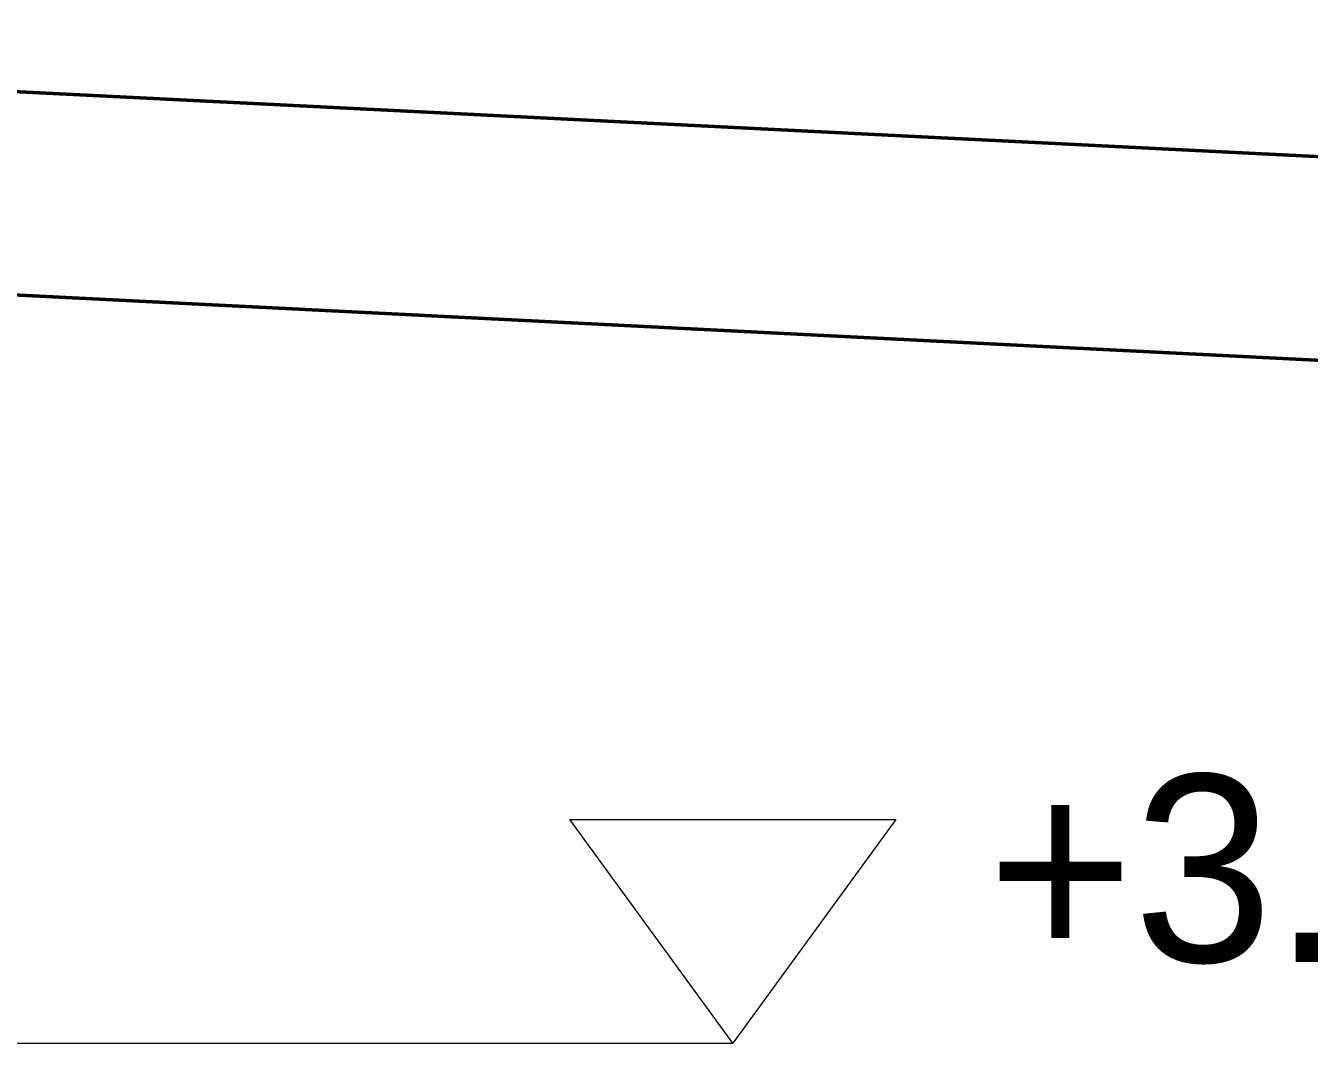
# Model space of a CAD drawing. Header units: metres. Extents: x 10 to 831, y 10 to 584.
# Drawn here: x 315.05 to 327.66, y 266.4 to 276.4 of the extents above; entities that cross this region are included whole.
import ezdxf

# ---------------------------------------------------------------- set-up
doc = ezdxf.new("R2010")
doc.units = ezdxf.units.M
for name, color, linetype, lineweight in [('CUT', 7, 'Continuous', 50), ('DIM', 1, 'Continuous', 13), ('VIS', 8, 'Continuous', 13)]:
    doc.layers.add(name, color=color, linetype=linetype, lineweight=lineweight)

msp = doc.modelspace()

# ---------------------------------------------------------------- linework, layer by layer
at = {"layer": 'CUT'}
for p, q in [((302, 276.4), (350, 273.9999)), ((350, 271.9999), (302, 274.4))]:
    msp.add_line(p, q, dxfattribs=at)
at = {"layer": 'DIM'}
msp.add_line((310, 266.4), (322, 266.4), dxfattribs=at)
msp.add_lwpolyline([(320.4, 268.6), (323.6, 268.6), (322, 266.4), (320.4, 268.6)], dxfattribs=at)
at = {"layer": 'VIS'}
for p, q in [((350, 273.9999), (302, 276.4)), ((307.012, 276.1492), (315.2116, 275.7396)), ((313.376, 275.8312), (316.0768, 275.696)), ((314.2184, 275.7892), (315.202, 275.74)), ((314.3484, 275.7824), (315.8668, 275.7068)), ((314.66, 275.7668), (315.1496, 275.7424)), ((314.6988, 275.7652), (315.2212, 275.7388)), ((314.878, 275.756), (315.4716, 275.7264)), ((315.0564, 275.7472), (315.2084, 275.7396)), ((315.0896, 275.7456), (315.6892, 275.7156)), ((315.1108, 275.7444), (315.3064, 275.7348)), ((315.1196, 275.744), (316.5008, 275.6748)), ((315.1212, 275.744), (315.3208, 275.734)), ((315.1396, 275.7432), (315.3328, 275.7332)), ((315.2012, 275.74), (315.7832, 275.7108)), ((315.4892, 275.7256), (315.2896, 275.7356)), ((315.3024, 275.7348), (315.502, 275.7248)), ((315.34, 275.7328), (315.7828, 275.7108)), ((315.354, 275.7324), (315.818, 275.7092)), ((315.3936, 275.7304), (315.5928, 275.7204)), ((315.4044, 275.7296), (315.5484, 275.7224)), ((315.4296, 275.7284), (315.6292, 275.7184)), ((315.4328, 275.7284), (315.6328, 275.7184)), ((315.4668, 275.7268), (316.404, 275.68)), ((315.4712, 275.7264), (316.0708, 275.6964)), ((315.4788, 275.726), (315.6788, 275.716)), ((315.5004, 275.7248), (315.6508, 275.7176)), ((315.5788, 275.7212), (315.768, 275.7116)), ((315.6024, 275.72), (315.798, 275.71)), ((315.6292, 275.7184), (316.1484, 275.6924)), ((315.6388, 275.718), (315.802, 275.71)), ((315.6516, 275.7176), (316.182, 275.6908)), ((315.6516, 275.7176), (315.7944, 275.7104)), ((315.672, 275.7164), (315.8716, 275.7064)), ((315.696, 275.7152), (316.2916, 275.6856)), ((315.7412, 275.7128), (316.7376, 275.6632)), ((315.7488, 275.7124), (315.948, 275.7024)), ((315.75, 275.7124), (316.3476, 275.6828)), ((315.7524, 275.7124), (315.9444, 275.7028)), ((315.7544, 275.7124), (315.952, 275.7024)), ((315.7652, 275.7116), (315.9212, 275.704)), ((315.7888, 275.7104), (316.3264, 275.6836)), ((315.7912, 275.7104), (315.9912, 275.7004)), ((315.8116, 275.7096), (321.2112, 275.4396)), ((315.8272, 275.7088), (316.0272, 275.6988)), ((315.8864, 275.7056), (316.0684, 275.6964)), ((315.894, 275.7052), (316.392, 275.6804)), ((315.9128, 275.7044), (316.1064, 275.6948)), ((315.9672, 275.7016), (316.1192, 275.694)), ((315.9752, 275.7012), (316.1748, 275.6912)), ((315.9808, 275.7008), (316.1248, 275.6936)), ((316.0016, 275.7), (316.728, 275.6636)), ((316.0916, 275.6956), (316.614, 275.6692)), ((316.1028, 275.6948), (316.2536, 275.6872)), ((316.1576, 275.692), (316.7576, 275.662)), ((316.1992, 275.69), (317.1116, 275.6444)), ((316.226, 275.6888), (316.6688, 275.6664)), ((316.2328, 275.6884), (316.4324, 275.6784)), ((316.278, 275.686), (316.478, 275.676)), ((316.2792, 275.686), (316.8736, 275.6564)), ((316.282, 275.686), (316.7464, 275.6628)), ((316.2852, 275.6856), (316.4808, 275.676)), ((316.2912, 275.6856), (316.7808, 275.6608)), ((316.3196, 275.684), (316.5196, 275.674)), ((316.3364, 275.6832), (316.9048, 275.6548)), ((316.3844, 275.6808), (316.58, 275.6708)), ((316.3896, 275.6804), (316.5892, 275.6704)), ((316.6884, 275.6656), (316.4884, 275.6756)), ((316.4988, 275.6752), (317.0972, 275.6452)), ((316.5084, 275.6744), (316.6512, 275.6676)), ((316.5452, 275.6728), (316.7428, 275.6628)), ((316.5568, 275.672), (316.7008, 275.6648)), ((316.5792, 275.6712), (317.5632, 275.622)), ((316.5904, 275.6704), (316.7896, 275.6604)), ((316.5912, 275.6704), (316.7912, 275.6604)), ((316.6136, 275.6692), (316.7952, 275.6604)), ((316.6292, 275.6684), (316.8292, 275.6584)), ((316.6864, 275.6656), (316.8796, 275.656)), ((316.6884, 275.6656), (316.888, 275.6556)), ((316.7012, 275.6648), (317.1696, 275.6416)), ((316.7052, 275.6648), (316.856, 275.6572)), ((316.7124, 275.6644), (317.5968, 275.62)), ((316.7532, 275.6624), (316.9472, 275.6528)), ((316.7736, 275.6612), (316.9732, 275.6512)), ((316.7752, 275.6612), (316.9244, 275.6536)), ((316.7804, 275.6608), (318.1664, 275.5916)), ((316.808, 275.6596), (318.352, 275.5824)), ((316.8564, 275.6572), (317.054, 275.6472)), ((316.8688, 275.6564), (317.068, 275.6464)), ((316.878, 275.656), (317.03, 275.6484)), ((316.9052, 275.6548), (317.0972, 275.6452)), ((316.9448, 275.6528), (317.144, 275.6428)), ((316.9456, 275.6528), (317.5436, 275.6228)), ((316.996, 275.65), (317.196, 275.64)), ((317.0268, 275.6488), (317.2268, 275.6388)), ((317.0324, 275.6484), (317.2324, 275.6384)), ((317.0476, 275.6476), (318.5664, 275.5716)), ((317.0684, 275.6464), (317.264, 275.6368)), ((317.07, 275.6464), (317.27, 275.6364)), ((317.0776, 275.646), (317.2772, 275.636)), ((317.112, 275.6444), (317.5548, 275.6224)), ((317.1188, 275.644), (317.718, 275.614)), ((317.1268, 275.6436), (317.3256, 275.6336)), ((317.1668, 275.6416), (317.362, 275.632)), ((317.188, 275.6408), (317.7868, 275.6108)), ((317.27, 275.6364), (317.4332, 275.6284)), ((317.308, 275.6344), (317.4584, 275.6272)), ((317.3232, 275.634), (318.6104, 275.5696)), ((317.3356, 275.6332), (317.5332, 275.6232)), ((317.3412, 275.6328), (318.2788, 275.586)), ((317.36, 275.632), (317.8792, 275.606)), ((317.3656, 275.6316), (317.794, 275.6104)), ((317.3716, 275.6316), (317.5208, 275.624)), ((317.388, 275.6308), (317.9864, 275.6008)), ((317.4212, 275.6288), (317.5652, 275.6216)), ((317.4288, 275.6284), (317.6288, 275.6184)), ((317.4548, 275.6272), (318.1812, 275.5908)), ((317.4596, 275.6272), (317.6532, 275.6172)), ((317.4732, 275.6264), (317.6628, 275.6168)), ((317.4844, 275.6256), (318.0068, 275.5996)), ((317.5052, 275.6248), (319.7028, 275.5148)), ((317.52, 275.624), (317.984, 275.6008)), ((317.6816, 275.616), (317.8804, 275.606)), ((317.8872, 275.6056), (317.6872, 275.6156)), ((317.704, 275.6148), (317.8856, 275.6056)), ((317.7888, 275.6104), (317.9404, 275.6028)), ((317.832, 275.6084), (318.032, 275.5984)), ((317.8768, 275.606), (318.0768, 275.596)), ((317.8868, 275.6056), (318.3848, 275.5808)), ((317.8872, 275.6056), (318.0872, 275.5956)), ((317.9172, 275.604), (318.4992, 275.5752)), ((317.9224, 275.604), (318.412, 275.5796)), ((317.9392, 275.6032), (318.8352, 275.5584)), ((317.9488, 275.6024), (318.1444, 275.5928)), ((317.9496, 275.6024), (318.106, 275.5948)), ((317.968, 275.6016), (318.1172, 275.594)), ((317.9972, 275.6), (318.1412, 275.5928)), ((318.0432, 275.598), (318.6368, 275.568)), ((318.058, 275.5972), (318.6344, 275.5684)), ((318.0652, 275.5968), (318.2648, 275.5868)), ((318.094, 275.5952), (318.2932, 275.5852)), ((318.126, 275.5936), (318.7192, 275.564)), ((318.1272, 275.5936), (318.6576, 275.5672)), ((318.1316, 275.5936), (322.2472, 275.3876)), ((318.1404, 275.5928), (318.7384, 275.5632)), ((318.1412, 275.5928), (318.7392, 275.5632)), ((318.1584, 275.592), (319.1588, 275.542)), ((318.1964, 275.59), (318.3964, 275.58)), ((318.2116, 275.5896), (318.3624, 275.582)), ((318.2224, 275.5888), (318.6512, 275.5676)), ((318.2264, 275.5888), (318.4264, 275.5788)), ((318.2332, 275.5884), (318.4264, 275.5788)), ((318.2428, 275.588), (318.4384, 275.578)), ((318.2612, 275.5868), (318.8556, 275.5572)), ((318.2692, 275.5864), (318.4692, 275.5764)), ((318.2768, 275.586), (320.0528, 275.4972)), ((318.2932, 275.5852), (318.4408, 275.578)), ((318.3172, 275.584), (318.5172, 275.574)), ((318.32, 275.584), (318.5192, 275.574)), ((318.4308, 275.5784), (318.6124, 275.5692)), ((318.5312, 275.5736), (319.528, 275.5236)), ((318.5644, 275.5716), (318.7136, 275.5644)), ((318.5736, 275.5712), (318.7176, 275.564)), ((318.5848, 275.5708), (318.784, 275.5608)), ((318.5916, 275.5704), (318.7916, 275.5604)), ((318.61, 275.5696), (318.7996, 275.56)), ((318.6284, 275.5684), (318.8284, 275.5584)), ((318.6764, 275.566), (318.876, 275.556)), ((318.6996, 275.5652), (318.8512, 275.5576)), ((318.7312, 275.5636), (318.9264, 275.5536)), ((318.7544, 275.5624), (319.6668, 275.5168)), ((318.7576, 275.562), (318.9124, 275.5544)), ((318.77, 275.5616), (318.9696, 275.5516)), ((318.8144, 275.5592), (318.9648, 275.5516)), ((318.8632, 275.5568), (319.4616, 275.5268)), ((318.8732, 275.5564), (319.866, 275.5068)), ((318.8776, 275.556), (319.0516, 275.5476)), ((318.886, 275.5556), (319.042, 275.548)), ((319.4856, 275.5256), (318.8864, 275.5556)), ((318.9012, 275.5548), (319.0644, 275.5468)), ((318.908, 275.5548), (319.6344, 275.5184)), ((318.9216, 275.554), (321.4272, 275.4288)), ((318.9404, 275.5528), (319.9244, 275.5036)), ((319.0068, 275.5496), (319.2, 275.54)), ((319.0256, 275.5488), (319.2216, 275.5388)), ((319.0796, 275.546), (319.2224, 275.5388)), ((319.086, 275.5456), (319.6856, 275.5156)), ((319.0908, 275.5456), (319.61, 275.5196)), ((319.096, 275.5452), (321.4792, 275.426)), ((319.1164, 275.544), (319.7156, 275.5144)), ((319.1496, 275.5424), (319.2936, 275.5352)), ((319.1608, 275.542), (319.31, 275.5344)), ((319.1792, 275.5412), (319.3268, 275.5336)), ((319.2108, 275.5396), (319.7872, 275.5108)), ((319.2904, 275.5356), (319.8884, 275.5056)), ((319.312, 275.5344), (319.5096, 275.5244)), ((319.3372, 275.5332), (319.9348, 275.5032)), ((319.3824, 275.5308), (319.9808, 275.5008)), ((319.3916, 275.5304), (319.5916, 275.5204)), ((319.3964, 275.53), (319.5964, 275.52)), ((319.4168, 275.5292), (319.5672, 275.5216)), ((319.4264, 275.5288), (319.626, 275.5188)), ((319.4284, 275.5284), (319.6284, 275.5184)), ((319.4684, 275.5264), (320.068, 275.4968)), ((319.4692, 275.5264), (319.6632, 275.5168)), ((319.4756, 275.5264), (319.6756, 275.5164)), ((319.5132, 275.5244), (319.7088, 275.5144)), ((319.5136, 275.5244), (319.7124, 275.5144)), ((319.5212, 275.524), (319.7028, 275.5148)), ((319.542, 275.5228), (320.0724, 275.4964)), ((319.5472, 275.5228), (320.3772, 275.4812)), ((319.5536, 275.5224), (319.7168, 275.514)), ((319.5688, 275.5216), (319.7684, 275.5116)), ((319.5912, 275.5204), (320.5284, 275.4736)), ((319.6104, 275.5196), (319.762, 275.512)), ((319.6256, 275.5188), (319.8236, 275.5088)), ((319.6856, 275.5156), (320.15, 275.4924)), ((319.7348, 275.5132), (319.934, 275.5032)), ((319.7468, 275.5128), (319.9364, 275.5032)), ((319.7472, 275.5128), (321.2656, 275.4368)), ((319.7572, 275.512), (319.9064, 275.5048)), ((319.78, 275.5112), (319.9736, 275.5012)), ((319.8224, 275.5088), (319.9784, 275.5012)), ((319.8316, 275.5084), (320.0316, 275.4984)), ((319.9364, 275.5032), (320.3648, 275.4816)), ((320.014, 275.4992), (320.158, 275.492)), ((320.0192, 275.4992), (320.17, 275.4916)), ((320.06, 275.4972), (320.2592, 275.4872)), ((320.0652, 275.4968), (320.508, 275.4744)), ((320.0896, 275.4956), (320.986, 275.4508)), ((320.1028, 275.4948), (320.3004, 275.4848)), ((320.2004, 275.49), (320.396, 275.48)), ((320.2396, 275.488), (321.7836, 275.4108)), ((320.2424, 275.488), (329.01, 275.0496)), ((320.2428, 275.488), (320.8376, 275.458)), ((320.248, 275.4876), (320.43, 275.4784)), ((320.2704, 275.4864), (320.4444, 275.4776)), ((320.2852, 275.4856), (320.8844, 275.4556)), ((320.2956, 275.4852), (320.4908, 275.4756)), ((320.3148, 275.4844), (320.5148, 275.4744)), ((320.3536, 275.4824), (320.5028, 275.4748)), ((320.3612, 275.482), (321.0876, 275.4456)), ((320.382, 275.4808), (321.7792, 275.4112)), ((320.6848, 275.4656), (320.4848, 275.4756)), ((320.5212, 275.474), (320.6728, 275.4664)), ((320.5324, 275.4732), (320.6956, 275.4652)), ((320.5328, 275.4732), (321.1304, 275.4436)), ((320.5536, 275.4724), (320.7468, 275.4628)), ((320.5792, 275.4712), (320.7788, 275.4612)), ((320.59, 275.4704), (320.734, 275.4632)), ((320.5964, 275.47), (320.7964, 275.46)), ((320.6216, 275.4688), (320.7724, 275.4612)), ((320.626, 275.4688), (320.826, 275.4588)), ((320.628, 275.4688), (320.828, 275.4588)), ((320.6312, 275.4684), (320.8312, 275.4584)), ((320.6332, 275.4684), (320.8276, 275.4588)), ((320.7072, 275.4648), (321.3036, 275.4348)), ((320.748, 275.4628), (320.94, 275.4528)), ((320.7588, 275.462), (321.2268, 275.4388)), ((320.7936, 275.4604), (321.222, 275.4388)), ((320.8216, 275.4588), (321.6868, 275.4156)), ((320.8588, 275.4572), (321.4544, 275.4272)), ((320.8836, 275.456), (321.0732, 275.4464)), ((320.8852, 275.4556), (321.0848, 275.4456)), ((320.8932, 275.4552), (321.486, 275.4256)), ((320.9232, 275.454), (321.9196, 275.404)), ((320.9236, 275.454), (321.3876, 275.4308)), ((320.9304, 275.4536), (321.1296, 275.4436)), ((320.9444, 275.4528), (321.8572, 275.4072)), ((320.9504, 275.4524), (321.0992, 275.4452)), ((320.9508, 275.4524), (321.394, 275.4304)), ((320.9564, 275.452), (321.4872, 275.4256)), ((320.9596, 275.452), (321.56, 275.422)), ((320.9752, 275.4512), (321.1568, 275.442)), ((321.0008, 275.45), (322.288, 275.3856)), ((321.0672, 275.4468), (321.2672, 275.4368)), ((321.0776, 275.446), (321.2732, 275.4364)), ((321.136, 275.4432), (322.9176, 275.354)), ((321.1664, 275.4416), (321.3104, 275.4344)), ((321.1848, 275.4408), (321.348, 275.4328)), ((321.2084, 275.4396), (321.406, 275.4296)), ((321.2564, 275.4372), (321.456, 275.4272)), ((321.3016, 275.4348), (322.6788, 275.366)), ((321.3268, 275.4336), (321.5204, 275.424)), ((321.3748, 275.4312), (321.5704, 275.4216)), ((321.3772, 275.4312), (321.9756, 275.4012)), ((321.392, 275.4304), (321.592, 275.4204)), ((321.4256, 275.4288), (322.0256, 275.3988)), ((321.428, 275.4288), (321.628, 275.4188)), ((321.4312, 275.4284), (321.6312, 275.4184)), ((321.432, 275.4284), (321.5836, 275.4208)), ((321.474, 275.4264), (321.674, 275.4164)), ((321.5136, 275.4244), (321.7132, 275.4144)), ((321.5256, 275.4236), (321.676, 275.416)), ((321.5396, 275.4232), (322.038, 275.398)), ((321.5468, 275.4228), (321.6956, 275.4152)), ((321.5652, 275.4216), (321.7648, 275.4116)), ((321.6416, 275.418), (322.21, 275.3896)), ((321.6504, 275.4176), (321.7932, 275.4104)), ((321.6632, 275.4168), (321.8376, 275.408)), ((321.8836, 275.406), (321.684, 275.416)), ((321.7284, 275.4136), (321.9276, 275.4036)), ((321.7424, 275.4128), (321.8864, 275.4056)), ((321.7964, 275.41), (321.9964, 275.4)), ((321.7976, 275.41), (322.3796, 275.3812)), ((321.8108, 275.4096), (322.0108, 275.3996)), ((321.8144, 275.4092), (322.5408, 275.3728)), ((321.8284, 275.4084), (323.21, 275.3396)), ((321.8368, 275.408), (322.28, 275.386)), ((321.8372, 275.408), (322.3268, 275.3836)), ((321.8408, 275.408), (322.778, 275.3612)), ((321.8516, 275.4076), (322.316, 275.3844)), ((321.86, 275.4072), (322.0552, 275.3972)), ((321.8836, 275.406), (322.0836, 275.396)), ((321.9008, 275.4048), (322.0928, 275.3952)), ((322.0072, 275.3996), (322.1632, 275.392)), ((322.0656, 275.3968), (322.2472, 275.3876)), ((322.0792, 275.396), (322.2768, 275.386)), ((322.0816, 275.396), (322.68, 275.366)), ((322.1004, 275.3948), (322.2936, 275.3852)), ((322.126, 275.3936), (322.3252, 275.3836)), ((322.128, 275.3936), (322.2788, 275.386)), ((322.1432, 275.3928), (322.292, 275.3852)), ((322.1576, 275.392), (322.3536, 275.3824)), ((322.192, 275.3904), (322.392, 275.3804)), ((322.2248, 275.3888), (322.8196, 275.3592)), ((322.2308, 275.3884), (322.4308, 275.3784)), ((322.2664, 275.3868), (322.4664, 275.3768)), ((322.2736, 275.3864), (322.4732, 275.3764)), ((322.2984, 275.3852), (322.4972, 275.3752)), ((322.3, 275.3852), (324.4976, 275.2752)), ((322.3124, 275.3844), (322.9116, 275.3544)), ((322.3428, 275.3828), (322.4944, 275.3752)), ((322.3636, 275.382), (322.5636, 275.372)), ((322.3712, 275.3816), (322.9016, 275.3548)), ((322.4476, 275.3776), (323.4404, 275.328)), ((322.4532, 275.3772), (322.6528, 275.3672)), ((322.5076, 275.3748), (322.6504, 275.3676)), ((322.5524, 275.3724), (323.4176, 275.3292)), ((322.5736, 275.3712), (322.7732, 275.3612)), ((322.5988, 275.37), (323.1364, 275.3432)), ((322.6068, 275.3696), (322.7508, 275.3624)), ((322.6108, 275.3696), (323.6108, 275.3196)), ((322.6256, 275.3688), (322.8256, 275.3588)), ((322.6276, 275.3688), (322.8276, 275.3588)), ((322.642, 275.368), (322.8376, 275.358)), ((322.708, 275.3644), (323.2304, 275.3384)), ((322.7304, 275.3636), (322.8812, 275.356)), ((322.7396, 275.3632), (322.8888, 275.3556)), ((322.7784, 275.3612), (322.9676, 275.3516)), ((322.784, 275.3608), (323.9652, 275.3016)), ((322.7908, 275.3604), (322.9888, 275.3504)), ((322.7924, 275.3604), (322.974, 275.3512)), ((322.816, 275.3592), (322.9792, 275.3512)), ((322.8696, 275.3564), (323.0672, 275.3468)), ((322.8736, 275.3564), (323.454, 275.3272)), ((323.0828, 275.346), (322.8828, 275.356)), ((322.924, 275.3536), (323.522, 275.324)), ((322.9432, 275.3528), (323.0996, 275.3452)), ((322.9608, 275.352), (323.5612, 275.322)), ((322.9968, 275.35), (323.1968, 275.34)), ((323.018, 275.3492), (323.166, 275.3416)), ((323.0304, 275.3484), (323.2304, 275.3384)), ((323.0536, 275.3472), (323.2456, 275.3376)), ((323.0728, 275.3464), (323.2728, 275.3364)), ((323.0828, 275.346), (323.2824, 275.336)), ((323.0896, 275.3456), (323.5536, 275.3224)), ((323.1828, 275.3408), (323.3272, 275.3336)), ((323.2004, 275.34), (324.0304, 275.2984)), ((323.2532, 275.3372), (323.4052, 275.3296)), ((323.2676, 275.3368), (323.994, 275.3004)), ((323.322, 275.334), (323.5212, 275.324)), ((323.3324, 275.3332), (323.528, 275.3236)), ((323.3332, 275.3332), (323.4836, 275.326)), ((323.336, 275.3332), (323.4852, 275.3256)), ((323.3496, 275.3324), (323.5436, 275.3228)), ((323.3644, 275.3316), (323.7928, 275.3104)), ((323.3716, 275.3316), (323.97, 275.3016)), ((323.4244, 275.3288), (323.62, 275.3192)), ((323.4272, 275.3288), (323.6272, 275.3188)), ((323.4656, 275.3268), (323.6656, 275.3168)), ((323.4684, 275.3264), (323.958, 275.302)), ((323.4916, 275.3256), (323.6908, 275.3156)), ((323.4996, 275.3252), (324.4124, 275.2792)), ((323.5112, 275.3244), (324.1104, 275.2944)), ((323.65, 275.3176), (323.8492, 275.3076)), ((323.66, 275.3168), (323.858, 275.3072)), ((323.6628, 275.3168), (324.6464, 275.2676)), ((323.6768, 275.316), (323.876, 275.306)), ((323.7132, 275.3144), (324.7096, 275.2644)), ((323.7156, 275.3144), (324.6528, 275.2672)), ((323.7592, 275.312), (323.9032, 275.3048)), ((323.786, 275.3108), (324.3164, 275.284)), ((323.8252, 275.3088), (324.0252, 275.2988)), ((323.8304, 275.3084), (324.0304, 275.2984)), ((323.8724, 275.3064), (324.072, 275.2964)), ((323.8796, 275.306), (324.348, 275.2828)), ((323.8828, 275.306), (324.0644, 275.2968)), ((323.904, 275.3048), (324.0516, 275.2976)), ((323.9152, 275.3044), (324.1044, 275.2948)), ((323.9324, 275.3032), (324.0816, 275.296)), ((323.9356, 275.3032), (324.086, 275.2956)), ((323.9776, 275.3012), (324.5712, 275.2716)), ((324.014, 275.2992), (325.2152, 275.2392)), ((324.034, 275.2984), (324.2272, 275.2888)), ((324.1008, 275.2948), (324.6232, 275.2688)), ((324.1152, 275.2944), (324.3112, 275.2844)), ((324.12, 275.294), (324.3192, 275.284)), ((324.164, 275.2916), (324.316, 275.2844)), ((324.1924, 275.2904), (324.3924, 275.2804)), ((324.1968, 275.29), (324.3968, 275.28)), ((324.2064, 275.2896), (324.402, 275.28)), ((324.2064, 275.2896), (324.3984, 275.28)), ((324.2108, 275.2896), (324.4108, 275.2796)), ((324.2212, 275.2888), (324.65, 275.2676)), ((324.2828, 275.286), (325.1484, 275.2424)), ((324.3272, 275.2836), (324.482, 275.276)), ((324.36, 275.282), (324.56, 275.272)), ((324.374, 275.2812), (325.7712, 275.2116)), ((324.4332, 275.2784), (325.0288, 275.2484)), ((324.4472, 275.2776), (324.6104, 275.2696)), ((324.4508, 275.2776), (325.0436, 275.248)), ((324.6812, 275.266), (324.4812, 275.276)), ((324.5136, 275.2744), (325.0956, 275.2452)), ((324.5176, 275.274), (324.7168, 275.264)), ((324.5288, 275.2736), (324.678, 275.266)), ((324.538, 275.2732), (324.99, 275.2504)), ((324.5684, 275.2716), (324.7676, 275.2616)), ((324.6032, 275.27), (325.1976, 275.24)), ((324.6096, 275.2696), (324.7916, 275.2604)), ((324.6268, 275.2688), (324.8268, 275.2588)), ((324.63, 275.2684), (324.83, 275.2584)), ((324.6648, 275.2668), (325.2644, 275.2368)), ((324.6716, 275.2664), (324.8716, 275.2564)), ((324.6812, 275.266), (324.8812, 275.256)), ((324.6852, 275.2656), (324.884, 275.2556)), ((324.7096, 275.2644), (324.9092, 275.2544)), ((324.7208, 275.264), (325.4472, 275.2276)), ((324.7492, 275.2624), (325.6452, 275.2176)), ((324.79, 275.2604), (325.2332, 275.2384)), ((324.8072, 275.2596), (325.0008, 275.25)), ((324.8156, 275.2592), (327.1992, 275.14)), ((324.8464, 275.2576), (325.046, 275.2476)), ((324.8468, 275.2576), (325.3776, 275.2312)), ((324.8732, 275.2564), (325.0724, 275.2464)), ((324.9888, 275.2504), (325.184, 275.2408)), ((324.9924, 275.2504), (325.1924, 275.2404)), ((325.0248, 275.2488), (325.2248, 275.2388)), ((325.046, 275.2476), (326.3332, 275.1832)), ((325.052, 275.2476), (325.2412, 275.238)), ((325.0748, 275.2464), (325.2268, 275.2388)), ((325.0784, 275.246), (325.2212, 275.2388)), ((325.0892, 275.2456), (327.5948, 275.1204)), ((325.0996, 275.2452), (325.5888, 275.2204)), ((325.1252, 275.2436), (325.2744, 275.2364)), ((325.128, 275.2436), (325.284, 275.2356)), ((325.1588, 275.242), (325.3584, 275.232)), ((325.1928, 275.2404), (325.6912, 275.2156)), ((325.1996, 275.24), (325.3436, 275.2328)), ((325.2556, 275.2372), (325.7196, 275.214)), ((325.29, 275.2356), (325.4856, 275.2256)), ((325.3156, 275.2344), (325.5148, 275.2244)), ((325.3592, 275.232), (325.5512, 275.2224)), ((325.366, 275.2316), (325.9644, 275.2016)), ((325.3804, 275.2308), (326.3672, 275.1816)), ((325.3968, 275.23), (325.5968, 275.22)), ((325.4268, 275.2288), (325.6268, 275.2188)), ((325.442, 275.228), (325.5924, 275.2204)), ((325.4712, 275.2264), (325.6708, 275.2164)), ((325.4836, 275.226), (326.6648, 275.1668)), ((325.4912, 275.2256), (327.2732, 275.1364)), ((325.494, 275.2252), (326.0164, 275.1992)), ((325.5088, 275.2244), (326.108, 275.1948)), ((325.5604, 275.222), (326.1536, 275.1924)), ((325.5808, 275.2208), (325.774, 275.2112)), ((325.6364, 275.218), (325.8344, 275.2084)), ((325.676, 275.216), (326.1192, 275.194)), ((325.88, 275.206), (325.6804, 275.216)), ((325.7, 275.2152), (325.882, 275.206)), ((325.7132, 275.2144), (325.9124, 275.2044)), ((325.7216, 275.214), (325.8708, 275.2064)), ((325.762, 275.212), (326.3624, 275.182)), ((325.7708, 275.2116), (325.9664, 275.2016)), ((325.776, 275.2112), (325.92, 275.204)), ((325.8296, 275.2084), (326.0296, 275.1984)), ((325.8788, 275.206), (326.0776, 275.196)), ((325.88, 275.206), (326.08, 275.196)), ((325.9352, 275.2032), (326.078, 275.196)), ((325.9652, 275.2016), (326.9028, 275.1548)), ((325.9856, 275.2008), (326.1376, 275.1932)), ((326.0136, 275.1992), (326.8792, 275.156)), ((326.022, 275.1988), (326.6176, 275.1692)), ((326.0432, 275.198), (326.2428, 275.188)), ((326.0444, 275.1976), (326.1948, 275.1904)), ((326.0552, 275.1972), (326.6028, 275.17)), ((326.0644, 275.1968), (326.2204, 275.1888)), ((326.0656, 275.1968), (326.2596, 275.1872)), ((326.0784, 275.196), (326.2416, 275.188)), ((326.174, 275.1912), (326.9004, 275.1548)), ((326.1884, 275.1904), (326.378, 275.1812)), ((326.2244, 275.1888), (326.4244, 275.1788)), ((326.2616, 275.1868), (326.792, 275.1604)), ((326.2636, 275.1868), (326.4636, 275.1768)), ((326.318, 275.184), (326.4672, 275.1768)), ((326.352, 275.1824), (326.496, 275.1752)), ((326.354, 275.1824), (326.5476, 275.1728)), ((326.4172, 275.1792), (327.4012, 275.13)), ((326.4272, 275.1788), (326.6248, 275.1688)), ((326.4272, 275.1788), (326.6088, 275.1696)), ((326.4644, 275.1768), (326.66, 275.1668)), ((326.468, 275.1764), (326.6676, 275.1668)), ((326.4932, 275.1752), (326.648, 275.1676)), ((326.5036, 275.1748), (327.5, 275.1252)), ((326.5068, 275.1748), (327.792, 275.1104)), ((326.5112, 275.1744), (326.7104, 275.1644)), ((326.512, 275.1744), (326.704, 275.1648)), ((326.5532, 275.1724), (326.7484, 275.1624)), ((326.562, 275.172), (327.0048, 275.1496)), ((326.5628, 275.172), (327.1612, 275.142)), ((326.5852, 275.1708), (327.1796, 275.1412)), ((326.5968, 275.17), (326.7968, 275.16)), ((326.6264, 275.1688), (326.8264, 275.1588)), ((326.6468, 275.1676), (326.7976, 275.16)), ((326.7072, 275.1648), (326.9068, 275.1548)), ((326.7308, 275.1636), (327.22, 275.1388)), ((327.0792, 275.146), (326.8792, 275.156)), ((326.8868, 275.1556), (327.4092, 275.1296)), ((326.8964, 275.1552), (327.048, 275.1476)), ((326.8996, 275.1552), (327.796, 275.1104)), ((326.9088, 275.1544), (327.5068, 275.1248)), ((326.9144, 275.1544), (327.0636, 275.1468)), ((326.9928, 275.1504), (327.1928, 275.1404)), ((327.0008, 275.15), (327.4688, 275.1264)), ((327.072, 275.1464), (327.2708, 275.1364)), ((327.0792, 275.146), (327.2788, 275.136)), ((327.0948, 275.1452), (329.692, 275.0156)), ((327.1024, 275.1448), (328.6468, 275.0676)), ((327.1276, 275.1436), (327.3208, 275.134)), ((327.1428, 275.1428), (327.7364, 275.1132)), ((327.154, 275.1424), (327.3356, 275.1332)), ((327.1552, 275.1424), (327.3548, 275.1324)), ((327.1856, 275.1408), (327.6836, 275.116)), ((327.2176, 275.1392), (327.8108, 275.1096)), ((327.2296, 275.1384), (327.4236, 275.1288)), ((327.24, 275.138), (327.4392, 275.128)), ((327.2472, 275.1376), (327.4432, 275.128)), ((327.2496, 275.1376), (327.4, 275.13)), ((327.3252, 275.1336), (327.5148, 275.1244)), ((327.3352, 275.1332), (327.5308, 275.1236)), ((327.4216, 275.1288), (327.8856, 275.1056)), ((327.4244, 275.1288), (327.6244, 275.1188)), ((327.4264, 275.1288), (327.6264, 275.1188)), ((327.4292, 275.1284), (327.6292, 275.1184)), ((327.4628, 275.1268), (327.6628, 275.1168)), ((327.5108, 275.1244), (327.66, 275.1172)), ((327.6272, 275.1188), (328.3536, 275.0824)), ((350, 271.9999), (302, 274.4)), ((322.6108, 273.3696), (309.212, 274.0396)), ((316.1512, 273.6924), (312.8928, 273.8552)), ((315.1164, 273.744), (314.3832, 273.7808)), ((315.514, 273.7244), (314.5276, 273.7736)), ((315.2736, 273.7364), (314.6804, 273.766)), ((315.8472, 273.7076), (314.7732, 273.7612)), ((315.1108, 273.7444), (314.9148, 273.7544)), ((315.1596, 273.742), (314.978, 273.7512)), ((315.5892, 273.7204), (315.0072, 273.7496)), ((315.0896, 273.7456), (315.2896, 273.7356)), ((315.2988, 273.7352), (315.1, 273.7448)), ((315.6512, 273.7176), (315.1208, 273.744)), ((315.3148, 273.7344), (315.1292, 273.7436)), ((315.3128, 273.7344), (315.1496, 273.7424)), ((315.1796, 273.7412), (316.1612, 273.692)), ((315.8176, 273.7092), (315.218, 273.7392)), ((315.4328, 273.7284), (315.2328, 273.7384)), ((315.4788, 273.726), (315.2788, 273.736)), ((315.4892, 273.7256), (315.2896, 273.7356)), ((315.5264, 273.7236), (315.3328, 273.7332)), ((315.5824, 273.7208), (315.4332, 273.7284)), ((315.672, 273.7164), (315.4724, 273.7264)), ((315.6516, 273.7176), (315.5088, 273.7244)), ((316.5384, 273.6732), (315.542, 273.7228)), ((315.7248, 273.7136), (315.5468, 273.7228)), ((315.7524, 273.7124), (315.56, 273.722)), ((315.7912, 273.7104), (315.5912, 273.7204)), ((315.7652, 273.7116), (315.6092, 273.7196)), ((315.7888, 273.7104), (315.6096, 273.7196)), ((315.8292, 273.7084), (315.6292, 273.7184)), ((315.8708, 273.7064), (315.6712, 273.7164)), ((315.8868, 273.7056), (315.6872, 273.7156)), ((315.8864, 273.7056), (315.7048, 273.7148)), ((315.9332, 273.7032), (315.7344, 273.7132)), ((316.5336, 273.6732), (315.938, 273.7032)), ((316.1484, 273.6924), (315.9492, 273.7024)), ((316.1576, 273.692), (315.9572, 273.702)), ((316.9728, 273.6512), (315.9892, 273.7004)), ((316.1912, 273.6904), (315.992, 273.7004)), ((317.416, 273.6292), (316.0164, 273.6992)), ((316.2228, 273.6888), (316.0228, 273.6988)), ((316.5916, 273.6704), (316.0292, 273.6984)), ((316.2328, 273.6884), (316.0328, 273.6984)), ((316.278, 273.686), (316.0784, 273.696)), ((317.4596, 273.6272), (316.1224, 273.694)), ((316.6084, 273.6696), (316.1272, 273.6936)), ((316.2912, 273.6856), (316.128, 273.6936)), ((316.5832, 273.6708), (316.1432, 273.6928)), ((316.6676, 273.6668), (316.1484, 273.6924)), ((316.3236, 273.684), (316.1616, 273.692)), ((317.188, 273.6408), (316.19, 273.6904)), ((317.3852, 273.6308), (316.204, 273.6896)), ((316.4368, 273.678), (316.2588, 273.6872)), ((316.8564, 273.6572), (316.2628, 273.6868)), ((316.9372, 273.6532), (316.3396, 273.6832)), ((316.5084, 273.6744), (316.3656, 273.6816)), ((316.9292, 273.6536), (316.3816, 273.6808)), ((316.5912, 273.6704), (316.3912, 273.6804)), ((316.6292, 273.6684), (316.4292, 273.6784)), ((316.6136, 273.6692), (316.4316, 273.6784)), ((317.086, 273.6456), (316.4864, 273.6756)), ((316.6884, 273.6656), (316.4884, 273.6756)), ((317.1092, 273.6444), (316.51, 273.6744)), ((316.7124, 273.6644), (316.5356, 273.6732)), ((316.7012, 273.6648), (316.5452, 273.6728)), ((316.7532, 273.6624), (316.5592, 273.672)), ((316.7176, 273.664), (316.576, 273.6712)), ((316.5816, 273.6708), (317.8436, 273.608)), ((316.7752, 273.6612), (316.626, 273.6688)), ((316.8688, 273.6564), (316.6692, 273.6664)), ((316.6884, 273.6656), (316.888, 273.6556)), ((317.2844, 273.6356), (316.6888, 273.6656)), ((316.8976, 273.6552), (316.6984, 273.6652)), ((317.2896, 273.6356), (316.7132, 273.6644)), ((317.276, 273.6364), (316.7656, 273.6616)), ((316.9436, 273.6528), (316.7808, 273.6608)), ((317.388, 273.6304), (316.7896, 273.6604)), ((317.0324, 273.6484), (316.8324, 273.6584)), ((317.07, 273.6464), (316.8704, 273.6564)), ((317.0684, 273.6464), (316.8724, 273.6564)), ((317.0776, 273.646), (316.8776, 273.656)), ((318.5652, 273.5716), (316.8864, 273.6556)), ((317.1268, 273.6436), (316.928, 273.6536)), ((317.1488, 273.6424), (316.9708, 273.6516)), ((318.4264, 273.5788), (317.1392, 273.6432)), ((317.2844, 273.6356), (317.1428, 273.6428)), ((317.344, 273.6328), (317.1448, 273.6428)), ((317.6512, 273.6176), (317.2228, 273.6388)), ((318.3024, 273.5848), (317.2284, 273.6384)), ((317.9224, 273.604), (317.4332, 273.6284)), ((317.6376, 273.618), (317.4816, 273.626)), ((317.704, 273.6148), (317.522, 273.624)), ((317.7244, 273.6136), (317.526, 273.6236)), ((318.1272, 273.5936), (317.5968, 273.62)), ((318.3428, 273.5828), (317.6096, 273.6196)), ((317.8224, 273.6088), (317.6224, 273.6188)), ((317.8288, 273.6084), (317.6288, 273.6184)), ((317.832, 273.6084), (317.6324, 273.6184)), ((317.8768, 273.606), (317.6772, 273.616)), ((318.6712, 273.5664), (317.6848, 273.6156)), ((317.8852, 273.6056), (317.6856, 273.6156)), ((317.8872, 273.6056), (317.6872, 273.6156)), ((317.8512, 273.6076), (317.7096, 273.6144)), ((318.3052, 273.5848), (317.7232, 273.614)), ((317.9132, 273.6044), (317.7276, 273.6136)), ((317.9392, 273.6032), (317.76, 273.612)), ((317.968, 273.6016), (317.8188, 273.6092)), ((318.4388, 273.578), (317.8452, 273.6076)), ((318.0656, 273.5968), (317.866, 273.6068)), ((318.4424, 273.578), (317.866, 273.6068)), ((318.3984, 273.58), (317.8792, 273.606)), ((317.8872, 273.6056), (318.0872, 273.5956)), ((318.094, 273.5952), (317.8944, 273.6052)), ((318.8412, 273.558), (317.904, 273.6048)), ((318.5584, 273.572), (317.9584, 273.602)), ((318.186, 273.5908), (317.9864, 273.6008)), ((318.6172, 273.5692), (318.0176, 273.5992)), ((318.2236, 273.5888), (318.0328, 273.5984)), ((318.2428, 273.588), (318.0468, 273.5976)), ((318.2692, 273.5864), (318.0692, 273.5964)), ((318.2224, 273.5888), (318.0796, 273.596)), ((318.32, 273.584), (318.1212, 273.594)), ((318.4308, 273.5784), (318.2492, 273.5876)), ((318.264, 273.5868), (319.2456, 273.5376)), ((321.5344, 273.4232), (318.276, 273.586)), ((319.3284, 273.5336), (318.332, 273.5832)), ((318.54, 273.5732), (318.3408, 273.5828)), ((319.1748, 273.5412), (318.3728, 273.5812)), ((318.5916, 273.5704), (318.3916, 273.5804)), ((318.5748, 273.5712), (318.412, 273.5796)), ((318.5644, 273.5716), (318.4152, 273.5792)), ((318.6284, 273.5684), (318.4288, 273.5784)), ((318.5912, 273.5704), (318.4292, 273.5784)), ((318.6764, 273.566), (318.4764, 273.576)), ((319.4848, 273.5256), (318.5424, 273.5728)), ((318.8632, 273.5568), (318.6636, 273.5668)), ((318.8732, 273.5564), (318.6744, 273.5664)), ((318.886, 273.5556), (318.73, 273.5636)), ((319.3288, 273.5336), (318.7312, 273.5636)), ((318.9404, 273.5528), (318.7436, 273.5628)), ((326.5096, 273.1744), (318.7644, 273.5616)), ((319.3824, 273.5308), (318.7844, 273.5608)), ((319.0256, 273.5488), (318.83, 273.5584)), ((319.0844, 273.5456), (318.8844, 273.5556)), ((319.4856, 273.5256), (318.8864, 273.5556)), ((319.076, 273.5464), (318.9, 273.5548)), ((319.5028, 273.5248), (318.9036, 273.5548)), ((319.5068, 273.5248), (318.9072, 273.5548)), ((319.4844, 273.5256), (318.9368, 273.5532)), ((319.0796, 273.546), (318.9368, 273.5532)), ((319.542, 273.5228), (319.0112, 273.5496)), ((319.1608, 273.542), (319.012, 273.5496)), ((319.5952, 273.5204), (319.0188, 273.5492)), ((319.086, 273.5456), (319.6856, 273.5156)), ((319.3124, 273.5344), (319.114, 273.5444)), ((319.3176, 273.534), (319.1476, 273.5428)), ((319.3916, 273.5304), (319.1916, 273.5404)), ((319.398, 273.53), (319.2128, 273.5392)), ((319.4224, 273.5288), (319.2224, 273.5388)), ((320.0848, 273.4956), (319.2412, 273.538)), ((320.1292, 273.4936), (319.264, 273.5368)), ((319.4692, 273.5264), (319.2752, 273.5364)), ((319.5136, 273.5244), (319.3148, 273.5344)), ((319.8096, 273.5096), (319.3696, 273.5316)), ((319.6256, 273.5188), (319.428, 273.5288)), ((319.6892, 273.5156), (319.4896, 273.5256)), ((319.7356, 273.5132), (319.5364, 273.5232)), ((319.78, 273.5108), (319.5868, 273.5208)), ((319.7572, 273.512), (319.6084, 273.5196)), ((320.6156, 273.4692), (319.6156, 273.5192)), ((319.8316, 273.5084), (319.6316, 273.5184)), ((319.6664, 273.5168), (320.6476, 273.4676)), ((319.8224, 273.5088), (319.6664, 273.5168)), ((319.868, 273.5064), (319.6684, 273.5164)), ((320.7572, 273.462), (319.6832, 273.516)), ((319.8868, 273.5056), (319.7248, 273.5136)), ((320.222, 273.4888), (319.7936, 273.5104)), ((320.06, 273.4972), (319.8604, 273.5068)), ((320.0896, 273.4956), (319.9104, 273.5044)), ((320.1804, 273.4908), (319.9808, 273.5008)), ((320.2004, 273.49), (320.0044, 273.4996)), ((320.206, 273.4896), (320.0428, 273.498)), ((320.248, 273.4876), (320.0664, 273.4968)), ((320.2832, 273.486), (320.0832, 273.496)), ((320.716, 273.464), (320.1536, 273.4924)), ((321.1804, 273.4408), (320.182, 273.4908)), ((320.3536, 273.4824), (320.2048, 273.4896)), ((320.2852, 273.4856), (320.8844, 273.4556)), ((320.9004, 273.4548), (320.3048, 273.4848)), ((320.4816, 273.476), (320.306, 273.4848)), ((320.512, 273.4744), (320.3264, 273.4836)), ((320.5536, 273.4724), (320.36, 273.482)), ((320.622, 273.4688), (320.422, 273.4788)), ((320.9564, 273.452), (320.426, 273.4788)), ((320.628, 273.4684), (320.428, 273.4784)), ((320.6312, 273.4684), (320.4312, 273.4784)), ((320.6332, 273.4684), (320.4392, 273.478)), ((320.6848, 273.4656), (320.4848, 273.4756)), ((320.748, 273.4628), (320.5556, 273.4724)), ((321.0792, 273.446), (320.6504, 273.4676)), ((320.8588, 273.4572), (320.6604, 273.4668)), ((320.8852, 273.4556), (320.686, 273.4656)), ((320.8588, 273.4572), (320.6956, 273.4652)), ((320.8584, 273.4572), (320.6964, 273.4652)), ((322.1188, 273.394), (320.7236, 273.464)), ((320.9312, 273.4536), (320.732, 273.4632)), ((320.9596, 273.452), (320.7596, 273.462)), ((321.3772, 273.4312), (320.7788, 273.4612)), ((320.9752, 273.4512), (320.7932, 273.4604)), ((320.9504, 273.4524), (320.8012, 273.46)), ((322.104, 273.3948), (320.8168, 273.4592)), ((321.4168, 273.4292), (320.8172, 273.4592)), ((321.5696, 273.4216), (320.836, 273.458)), ((321.0672, 273.4468), (320.8676, 273.4568)), ((321.1048, 273.4448), (320.906, 273.4548)), ((321.42, 273.4288), (320.9388, 273.4532)), ((321.1844, 273.4408), (321.0088, 273.4496)), ((321.2084, 273.4396), (321.0104, 273.4496)), ((321.2564, 273.4372), (321.0572, 273.4472)), ((321.0684, 273.4464), (322.05, 273.3976)), ((321.6952, 273.4152), (321.1048, 273.4448)), ((322.1192, 273.394), (321.1228, 273.444)), ((321.3268, 273.4336), (321.1336, 273.4432)), ((321.392, 273.4304), (321.192, 273.4404)), ((321.4312, 273.4284), (321.2312, 273.4384)), ((322.2232, 273.3888), (321.2364, 273.438)), ((321.474, 273.4264), (321.2744, 273.4364)), ((321.482, 273.426), (321.2824, 273.436)), ((321.904, 273.4048), (321.3048, 273.4348)), ((321.86, 273.4068), (321.3408, 273.4328)), ((321.5468, 273.4228), (321.3976, 273.43)), ((321.6748, 273.4164), (321.492, 273.4252)), ((322.0912, 273.3956), (321.4956, 273.4252)), ((321.6504, 273.4176), (321.5076, 273.4248)), ((322.0396, 273.398), (321.5292, 273.4236)), ((321.7772, 273.4112), (321.5992, 273.42)), ((321.8276, 273.4088), (321.628, 273.4188)), ((321.8372, 273.408), (321.674, 273.4164)), ((321.8836, 273.406), (321.684, 273.416)), ((321.9008, 273.4048), (321.7084, 273.4144)), ((321.8872, 273.4056), (321.7116, 273.4144)), ((323.788, 273.3108), (321.736, 273.4132)), ((321.9968, 273.4), (321.8112, 273.4096)), ((322.0176, 273.3992), (321.8408, 273.408)), ((321.8836, 273.406), (322.0836, 273.396)), ((322.0656, 273.3968), (321.8836, 273.406)), ((322.1004, 273.3948), (321.9068, 273.4048)), ((322.784, 273.3608), (321.9404, 273.4028)), ((322.1012, 273.3948), (321.9596, 273.402)), ((322.1576, 273.392), (321.962, 273.402)), ((322.1748, 273.3912), (321.9756, 273.4012)), ((322.1856, 273.3908), (321.9916, 273.4004)), ((322.192, 273.3904), (321.992, 273.4004)), ((322.154, 273.3924), (321.992, 273.4004)), ((322.1432, 273.3928), (321.994, 273.4004)), ((322.2308, 273.3884), (322.0308, 273.3984)), ((322.2664, 273.3868), (322.0668, 273.3968)), ((322.2736, 273.3864), (322.0736, 273.3964)), ((322.2984, 273.3852), (322.0996, 273.3952)), ((322.9052, 273.3548), (322.1384, 273.3932)), ((322.4476, 273.3776), (322.2488, 273.3876)), ((322.4532, 273.3772), (322.2536, 273.3872)), ((322.4804, 273.376), (322.2812, 273.386)), ((322.4892, 273.3756), (322.3112, 273.3844)), ((322.4896, 273.3756), (322.3268, 273.3836)), ((322.5076, 273.3748), (322.3644, 273.3816)), ((322.9656, 273.3516), (322.4032, 273.38)), ((322.59, 273.3704), (322.4144, 273.3792)), ((322.5988, 273.37), (322.4196, 273.3792)), ((322.6276, 273.3688), (322.4276, 273.3788)), ((322.4704, 273.3764), (323.452, 273.3276)), ((322.6812, 273.366), (322.4812, 273.376)), ((322.668, 273.3668), (322.5264, 273.3736)), ((329.0568, 273.0472), (322.5548, 273.3724)), ((322.7396, 273.3632), (322.5904, 273.3704)), ((322.7908, 273.3604), (322.5932, 273.3704)), ((323.036, 273.348), (322.596, 273.37)), ((322.7924, 273.3604), (322.6108, 273.3696)), ((322.8736, 273.3564), (322.6804, 273.366)), ((323.6304, 273.3184), (322.6884, 273.3656)), ((323.3608, 273.332), (322.7608, 273.362)), ((322.9432, 273.3528), (322.7872, 273.3608)), ((323.0304, 273.3484), (322.8308, 273.3584)), ((323.0536, 273.3472), (322.8612, 273.3568)), ((323.0728, 273.3464), (322.8732, 273.3564)), ((323.0828, 273.346), (322.8828, 273.356)), ((323.2012, 273.34), (323.0232, 273.3488)), ((323.2444, 273.3376), (323.0716, 273.3464)), ((323.0828, 273.346), (323.2824, 273.336)), ((323.282, 273.336), (323.0836, 273.346)), ((326.3512, 273.1824), (323.0928, 273.3452)), ((323.2928, 273.3352), (323.1172, 273.344)), ((323.3228, 273.334), (323.1236, 273.344)), ((323.3324, 273.3332), (323.1364, 273.3432)), ((323.3496, 273.3324), (323.1556, 273.3424)), ((323.3716, 273.3316), (323.172, 273.3412)), ((323.9864, 273.3008), (323.1844, 273.3408)), ((323.336, 273.3332), (323.1868, 273.3408)), ((323.4108, 273.3296), (323.2108, 273.3396)), ((324.2152, 273.2892), (323.2152, 273.3392)), ((323.65, 273.3176), (323.2216, 273.3388)), ((323.4324, 273.3284), (323.2552, 273.3372)), ((323.4656, 273.3268), (323.266, 273.3368)), ((323.4916, 273.3256), (323.2928, 273.3352)), ((323.4816, 273.326), (323.296, 273.3352)), ((324.3016, 273.2848), (323.3024, 273.3348)), ((323.4684, 273.3264), (323.3052, 273.3348)), ((323.65, 273.3176), (323.4504, 273.3276)), ((323.6472, 273.3176), (323.454, 273.3272)), ((323.6628, 273.3168), (323.466, 273.3268)), ((323.6768, 273.316), (323.4772, 273.326)), ((324.5104, 273.2744), (323.514, 273.3244)), ((324.5108, 273.2744), (323.5144, 273.3244)), ((324.2164, 273.2892), (323.6168, 273.3192)), ((323.8212, 273.3088), (323.6212, 273.3188)), ((323.8304, 273.3084), (323.6304, 273.3184)), ((323.8724, 273.3064), (323.6724, 273.3164)), ((323.88, 273.306), (323.6804, 273.316)), ((324.23, 273.2884), (323.6824, 273.316)), ((324.2976, 273.2852), (323.6984, 273.3152)), ((323.8828, 273.306), (323.7012, 273.3148)), ((323.8796, 273.306), (323.7236, 273.314)), ((323.9132, 273.3044), (323.7352, 273.3132)), ((324.3732, 273.2812), (323.78, 273.3112)), ((323.9324, 273.3032), (323.7832, 273.3108)), ((323.996, 273.3004), (323.82, 273.3088)), ((323.8724, 273.3064), (324.854, 273.2572)), ((324.0808, 273.296), (323.9108, 273.3044)), ((324.1152, 273.2944), (323.9196, 273.304)), ((324.1208, 273.294), (323.958, 273.302)), ((324.1692, 273.2916), (323.97, 273.3016)), ((324.1924, 273.2904), (323.9924, 273.3004)), ((324.2064, 273.2896), (324.014, 273.2992)), ((324.796, 273.26), (324.0628, 273.2968)), ((324.5068, 273.2748), (324.0784, 273.296)), ((325.1724, 273.2412), (324.1744, 273.2912)), ((324.4204, 273.2788), (324.2272, 273.2888)), ((324.4332, 273.2784), (324.2348, 273.2884)), ((324.4216, 273.2788), (324.2596, 273.2872)), ((325.3604, 273.232), (324.2864, 273.2856)), ((324.9016, 273.2548), (324.3196, 273.284)), ((324.5288, 273.2736), (324.3796, 273.2812)), ((324.5952, 273.2704), (324.4096, 273.2796)), ((324.6268, 273.2688), (324.4272, 273.2788)), ((324.6096, 273.2696), (324.428, 273.2788)), ((324.63, 273.2684), (324.43, 273.2784)), ((324.6716, 273.2664), (324.472, 273.2764)), ((324.6812, 273.266), (324.4812, 273.276)), ((324.6852, 273.2656), (324.4864, 273.2756)), ((324.6988, 273.2652), (324.5228, 273.274)), ((324.7492, 273.2624), (324.57, 273.2716)), ((325.4836, 273.226), (324.64, 273.268)), ((324.8464, 273.2576), (324.6472, 273.2676)), ((324.8404, 273.258), (324.6528, 273.2672)), ((324.8468, 273.2576), (324.67, 273.2664)), ((324.87, 273.2564), (324.6716, 273.2664)), ((324.6812, 273.266), (324.8812, 273.256)), ((324.9184, 273.254), (324.7236, 273.264)), ((325.3804, 273.2308), (324.7884, 273.2604)), ((324.9924, 273.2504), (324.7924, 273.2604)), ((324.9752, 273.2512), (324.802, 273.26)), ((326.1492, 273.1924), (324.862, 273.2568)), ((325.0644, 273.2468), (324.8648, 273.2568)), ((325.0792, 273.246), (324.8792, 273.256)), ((325.0784, 273.246), (324.9356, 273.2532)), ((325.0996, 273.2452), (324.9364, 273.2532)), ((325.1252, 273.2436), (324.976, 273.2512)), ((325.29, 273.2356), (325.094, 273.2452)), ((325.362, 273.232), (325.1616, 273.242)), ((325.366, 273.2316), (325.1668, 273.2416)), ((325.3592, 273.232), (325.1668, 273.2416)), ((325.4212, 273.2288), (325.2212, 273.2388)), ((325.8296, 273.2084), (325.23, 273.2384)), ((325.4712, 273.2264), (325.2712, 273.2364)), ((325.2748, 273.2364), (326.256, 273.1872)), ((327.0104, 273.1496), (325.2912, 273.2356)), ((325.956, 273.2024), (325.3624, 273.232)), ((326.0656, 273.1968), (325.4836, 273.226)), ((325.6976, 273.2152), (325.5028, 273.2248)), ((325.7, 273.2152), (325.5184, 273.224)), ((325.7172, 273.214), (325.5552, 273.2224)), ((325.7216, 273.214), (325.5724, 273.2212)), ((325.752, 273.2124), (325.5888, 273.2204)), ((325.8268, 273.2088), (325.6268, 273.2188)), ((325.8788, 273.206), (325.6796, 273.216)), ((325.88, 273.206), (325.6804, 273.216)), ((326.2616, 273.1868), (325.7312, 273.2136)), ((326.232, 273.1884), (325.7508, 273.2124)), ((325.9352, 273.2032), (325.7924, 273.2104)), ((326.2624, 273.1868), (325.8224, 273.2088)), ((326.022, 273.1988), (325.8232, 273.2088)), ((326.4172, 273.1792), (325.8268, 273.2088)), ((326.0432, 273.198), (325.844, 273.208)), ((326.458, 273.1772), (325.8624, 273.2068)), ((325.88, 273.206), (326.08, 273.196)), ((326.0804, 273.196), (325.8948, 273.2052)), ((326.0644, 273.1968), (325.9084, 273.2044)), ((326.5628, 273.172), (325.9644, 273.2016)), ((327.016, 273.1492), (326.0164, 273.1992)), ((326.2636, 273.1868), (326.064, 273.1968)), ((326.278, 273.186), (326.0784, 273.196)), ((326.6988, 273.1652), (326.0992, 273.1952)), ((326.318, 273.184), (326.1688, 273.1916)), ((326.42, 273.1788), (326.2376, 273.188)), ((326.4272, 273.1788), (326.2452, 273.1876)), ((326.4644, 273.1768), (326.2684, 273.1864)), ((326.468, 273.1764), (326.2688, 273.1864)), ((331.9324, 272.9032), (326.2824, 273.186)), ((326.4628, 273.1768), (326.2924, 273.1852)), ((327.3008, 273.1348), (326.304, 273.1848)), ((326.9024, 273.1548), (326.3044, 273.1848)), ((326.512, 273.1744), (326.3196, 273.184)), ((327.4148, 273.1292), (326.4148, 273.1792)), ((326.6264, 273.1688), (326.4264, 273.1788)), ((326.6296, 273.1684), (326.4296, 273.1784)), ((326.67, 273.1664), (326.4704, 273.1764)), ((327.09, 273.1456), (326.5276, 273.1736)), ((326.706, 273.1648), (326.5328, 273.1732)), ((326.7308, 273.1636), (326.5676, 273.1716)), ((327.6492, 273.1176), (326.6496, 273.1676)), ((326.8996, 273.1552), (326.7204, 273.164)), ((326.9144, 273.1544), (326.7656, 273.1616)), ((326.918, 273.154), (326.7764, 273.1612)), ((326.9928, 273.1504), (326.7928, 273.1604)), ((327.0208, 273.1488), (326.8208, 273.1588)), ((327.0008, 273.15), (326.8448, 273.1576)), ((327.072, 273.1464), (326.8732, 273.1564)), ((327.0772, 273.146), (326.8776, 273.156)), ((327.0792, 273.146), (326.8792, 273.156)), ((327.5384, 273.1232), (326.9448, 273.1528)), ((326.9572, 273.152), (327.9388, 273.1032)), ((327.154, 273.1424), (326.972, 273.1512)), ((327.194, 273.1404), (327.0084, 273.1496)), ((327.2296, 273.1384), (327.0356, 273.1484)), ((327.24, 273.138), (327.0404, 273.148)), ((327.8152, 273.1092), (327.048, 273.1476)), ((327.2472, 273.1376), (327.0516, 273.1476)), ((327.0792, 273.146), (327.2788, 273.136)), ((327.6764, 273.116), (327.1456, 273.1428)), ((327.3604, 273.132), (327.1612, 273.142)), ((327.3832, 273.1308), (327.22, 273.1388)), ((327.4292, 273.1284), (327.2292, 273.1384)), ((327.4628, 273.1268), (327.2632, 273.1368)), ((327.4696, 273.1264), (327.2696, 273.1364)), ((328.0224, 273.0988), (327.2892, 273.1356)), ((329.0108, 273.0496), (327.332, 273.1336)), ((328.1832, 273.0908), (327.3396, 273.1332)), ((327.4848, 273.1256), (327.3432, 273.1328)), ((327.5108, 273.1244), (327.362, 273.132)), ((328.0076, 273.0996), (327.412, 273.1296)), ((327.6488, 273.1176), (327.4504, 273.1276)), ((328.0488, 273.0976), (327.4724, 273.1264)), ((328.1632, 273.092), (327.5628, 273.122)), ((328.5304, 273.0736), (327.588, 273.1204)), ((327.7928, 273.1104), (327.5928, 273.1204)), ((327.8292, 273.1084), (327.6512, 273.1176))]:
    msp.add_line(p, q, dxfattribs=at)

# ---------------------------------------------------------------- texts
at = {"layer": 'DIM'}
msp.add_text('+3.510 ring girder top (5 % roof plane)', height=1.84, dxfattribs=at).set_placement((324.5, 267.2))

doc.saveas('drawing.dxf')
